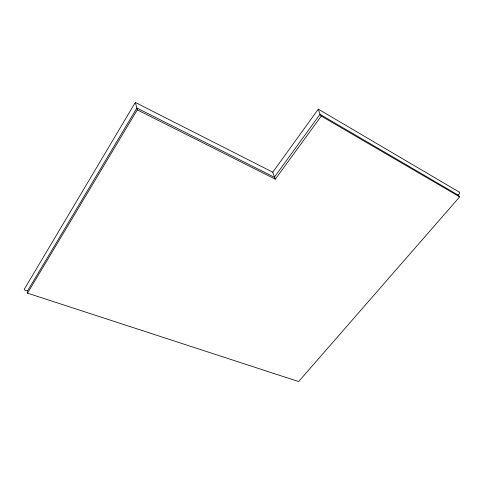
<?xml version="1.0" encoding="UTF-8"?>
<svg xmlns="http://www.w3.org/2000/svg" width="484" height="484" viewBox="0 0 484 484"><rect width="100%" height="100%" fill="white"/><g stroke="black" fill="none" stroke-linecap="round" stroke-linejoin="round"><path stroke-width="0.73" d="M27.509 293.153L137.274 109.838L136.881 108.011L274.331 177.247L319.997 114.333L458.009 195.022L459.685 196.849L298.646 381.555L27.509 293.153L27.679 290.702L136.881 108.011L135.314 102.445L272.758 172.189L275.317 179.171L321.261 116.063L319.997 114.333L318.309 109.148L272.758 172.189M135.314 102.445L24.2 289.384L25.168 290.497L27.679 290.702M457.991 194.998L459.606 193.624L459.558 192.281L318.309 109.148M137.274 109.838L275.317 179.171M321.261 116.063L459.685 196.849"/></g></svg>
